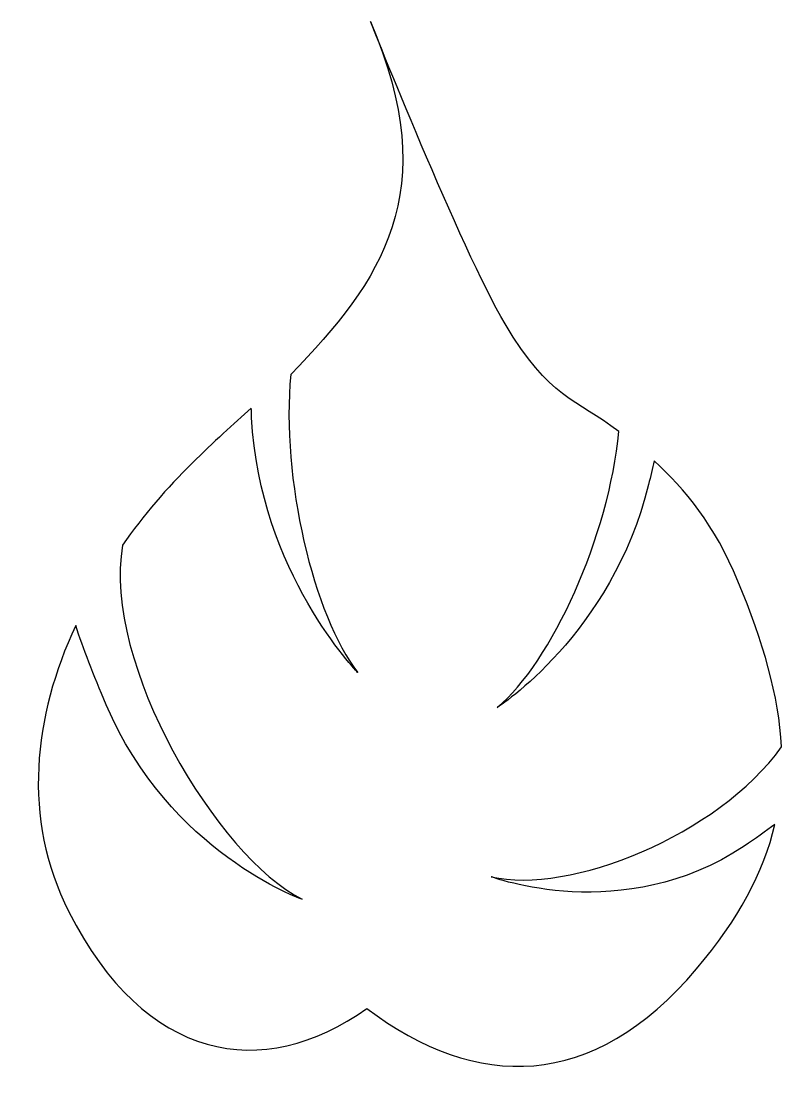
# Model space of a CAD drawing. Header units: centimetres. Extents: x -6.9 to 6.6, y -9.7 to 9.3.
import ezdxf

# ---------------------------------------------------------------- set-up
doc = ezdxf.new("R2010")
doc.units = ezdxf.units.CM
doc.header["$MEASUREMENT"] = 0
doc.layers.add('Camada 1', color=7, linetype='Continuous')

msp = doc.modelspace()

# ---------------------------------------------------------------- linework, layer by layer
at = {"layer": 'Camada 1'}
msp.add_open_spline([(-6.07264, -6.54271), (-6.91738, -4.8706), (-6.70036, -3.06011), (-5.95077, -1.45361), (-5.95077, -1.45361), (-5.81501, -1.85482), (-5.63777, -2.32168), (-5.40605, -2.86297), (-5.40605, -2.86297), (-4.28554, -5.49483), (-1.91826, -6.32311), (-1.91826, -6.32311), (-1.91826, -6.32311), (-3.42699, -5.56738), (-5.48386, -2.13147), (-5.11641, -0.0201), (-5.11641, -0.0201), (-4.74377, 0.51417), (-4.32359, 0.99839), (-3.87914, 1.43413), (-3.87914, 1.43413), (-3.49179, 1.81283), (-3.14251, 2.13448), (-2.82435, 2.4146), (-2.82435, 2.4146), (-2.82088, 2.36446), (-2.82001, 2.30914), (-2.81829, 2.25032), (-2.81829, 2.25032), (-2.67735, -0.50947), (-0.92655, -2.29054), (-0.92655, -2.29054), (-0.92655, -2.29054), (-1.71506, -1.28589), (-2.29865, 1.16958), (-2.12315, 3.01465), (-2.12315, 3.01465), (-0.5003, 4.67986), (0.60034, 6.25516), (-0.70347, 9.29509), (-0.70347, 9.29509), (-0.70347, 9.29509), (0.9116, 5.23667), (1.69321, 3.91381), (1.69321, 3.91381), (2.48169, 2.58753), (2.95898, 2.57542), (3.71635, 1.99958), (3.71635, 1.99958), (3.5504, 0.14763), (2.51631, -2.11765), (1.55314, -2.90963), (1.55314, -2.90963), (1.55314, -2.90963), (3.59538, -1.60928), (4.24726, 1.05719), (4.24726, 1.05719), (4.28181, 1.2007), (4.31814, 1.34249), (4.34582, 1.47563), (4.34582, 1.47563), (4.89748, 0.97763), (5.4231, 0.33612), (5.83982, -0.66342), (5.83982, -0.66342), (6.29117, -1.74935), (6.5661, -2.70899), (6.61629, -3.60995), (6.61629, -3.60995), (5.48017, -5.18869), (2.8328, -6.24695), (1.44596, -5.92191), (1.44596, -5.92191), (1.44596, -5.92191), (3.79594, -6.8107), (5.95052, -5.37547), (5.95052, -5.37547), (6.15115, -5.24233), (6.33268, -5.11261), (6.49694, -4.98987), (6.49694, -4.98987), (6.29639, -5.84413), (5.84678, -6.67931), (5.10319, -7.56122), (5.10319, -7.56122), (3.25293, -9.74348), (1.18312, -9.7348), (-0.76569, -8.26499), (-0.76569, -8.26499), (-2.62464, -9.58436), (-4.72215, -9.21429), (-6.07264, -6.54271), (-6.07264, -6.54271), (-6.07264, -6.54271), (-6.07264, -6.54271), (-6.07264, -6.54271)], degree=3, knots=[0, 0, 0, 0, 0.04, 0.04, 0.04, 0.04, 0.08, 0.08, 0.08, 0.08, 0.12, 0.12, 0.12, 0.12, 0.16, 0.16, 0.16, 0.16, 0.2, 0.2, 0.2, 0.2, 0.24, 0.24, 0.24, 0.24, 0.28, 0.28, 0.28, 0.28, 0.32, 0.32, 0.32, 0.32, 0.36, 0.36, 0.36, 0.36, 0.4, 0.4, 0.4, 0.4, 0.44, 0.44, 0.44, 0.44, 0.48, 0.48, 0.48, 0.48, 0.52, 0.52, 0.52, 0.52, 0.56, 0.56, 0.56, 0.56, 0.6, 0.6, 0.6, 0.6, 0.64, 0.64, 0.64, 0.64, 0.68, 0.68, 0.68, 0.68, 0.72, 0.72, 0.72, 0.72, 0.76, 0.76, 0.76, 0.76, 0.8, 0.8, 0.8, 0.8, 0.84, 0.84, 0.84, 0.84, 0.88, 0.88, 0.88, 0.88, 0.92, 0.92, 0.92, 0.92, 1, 1, 1, 1], dxfattribs=at)

doc.saveas('drawing.dxf')
